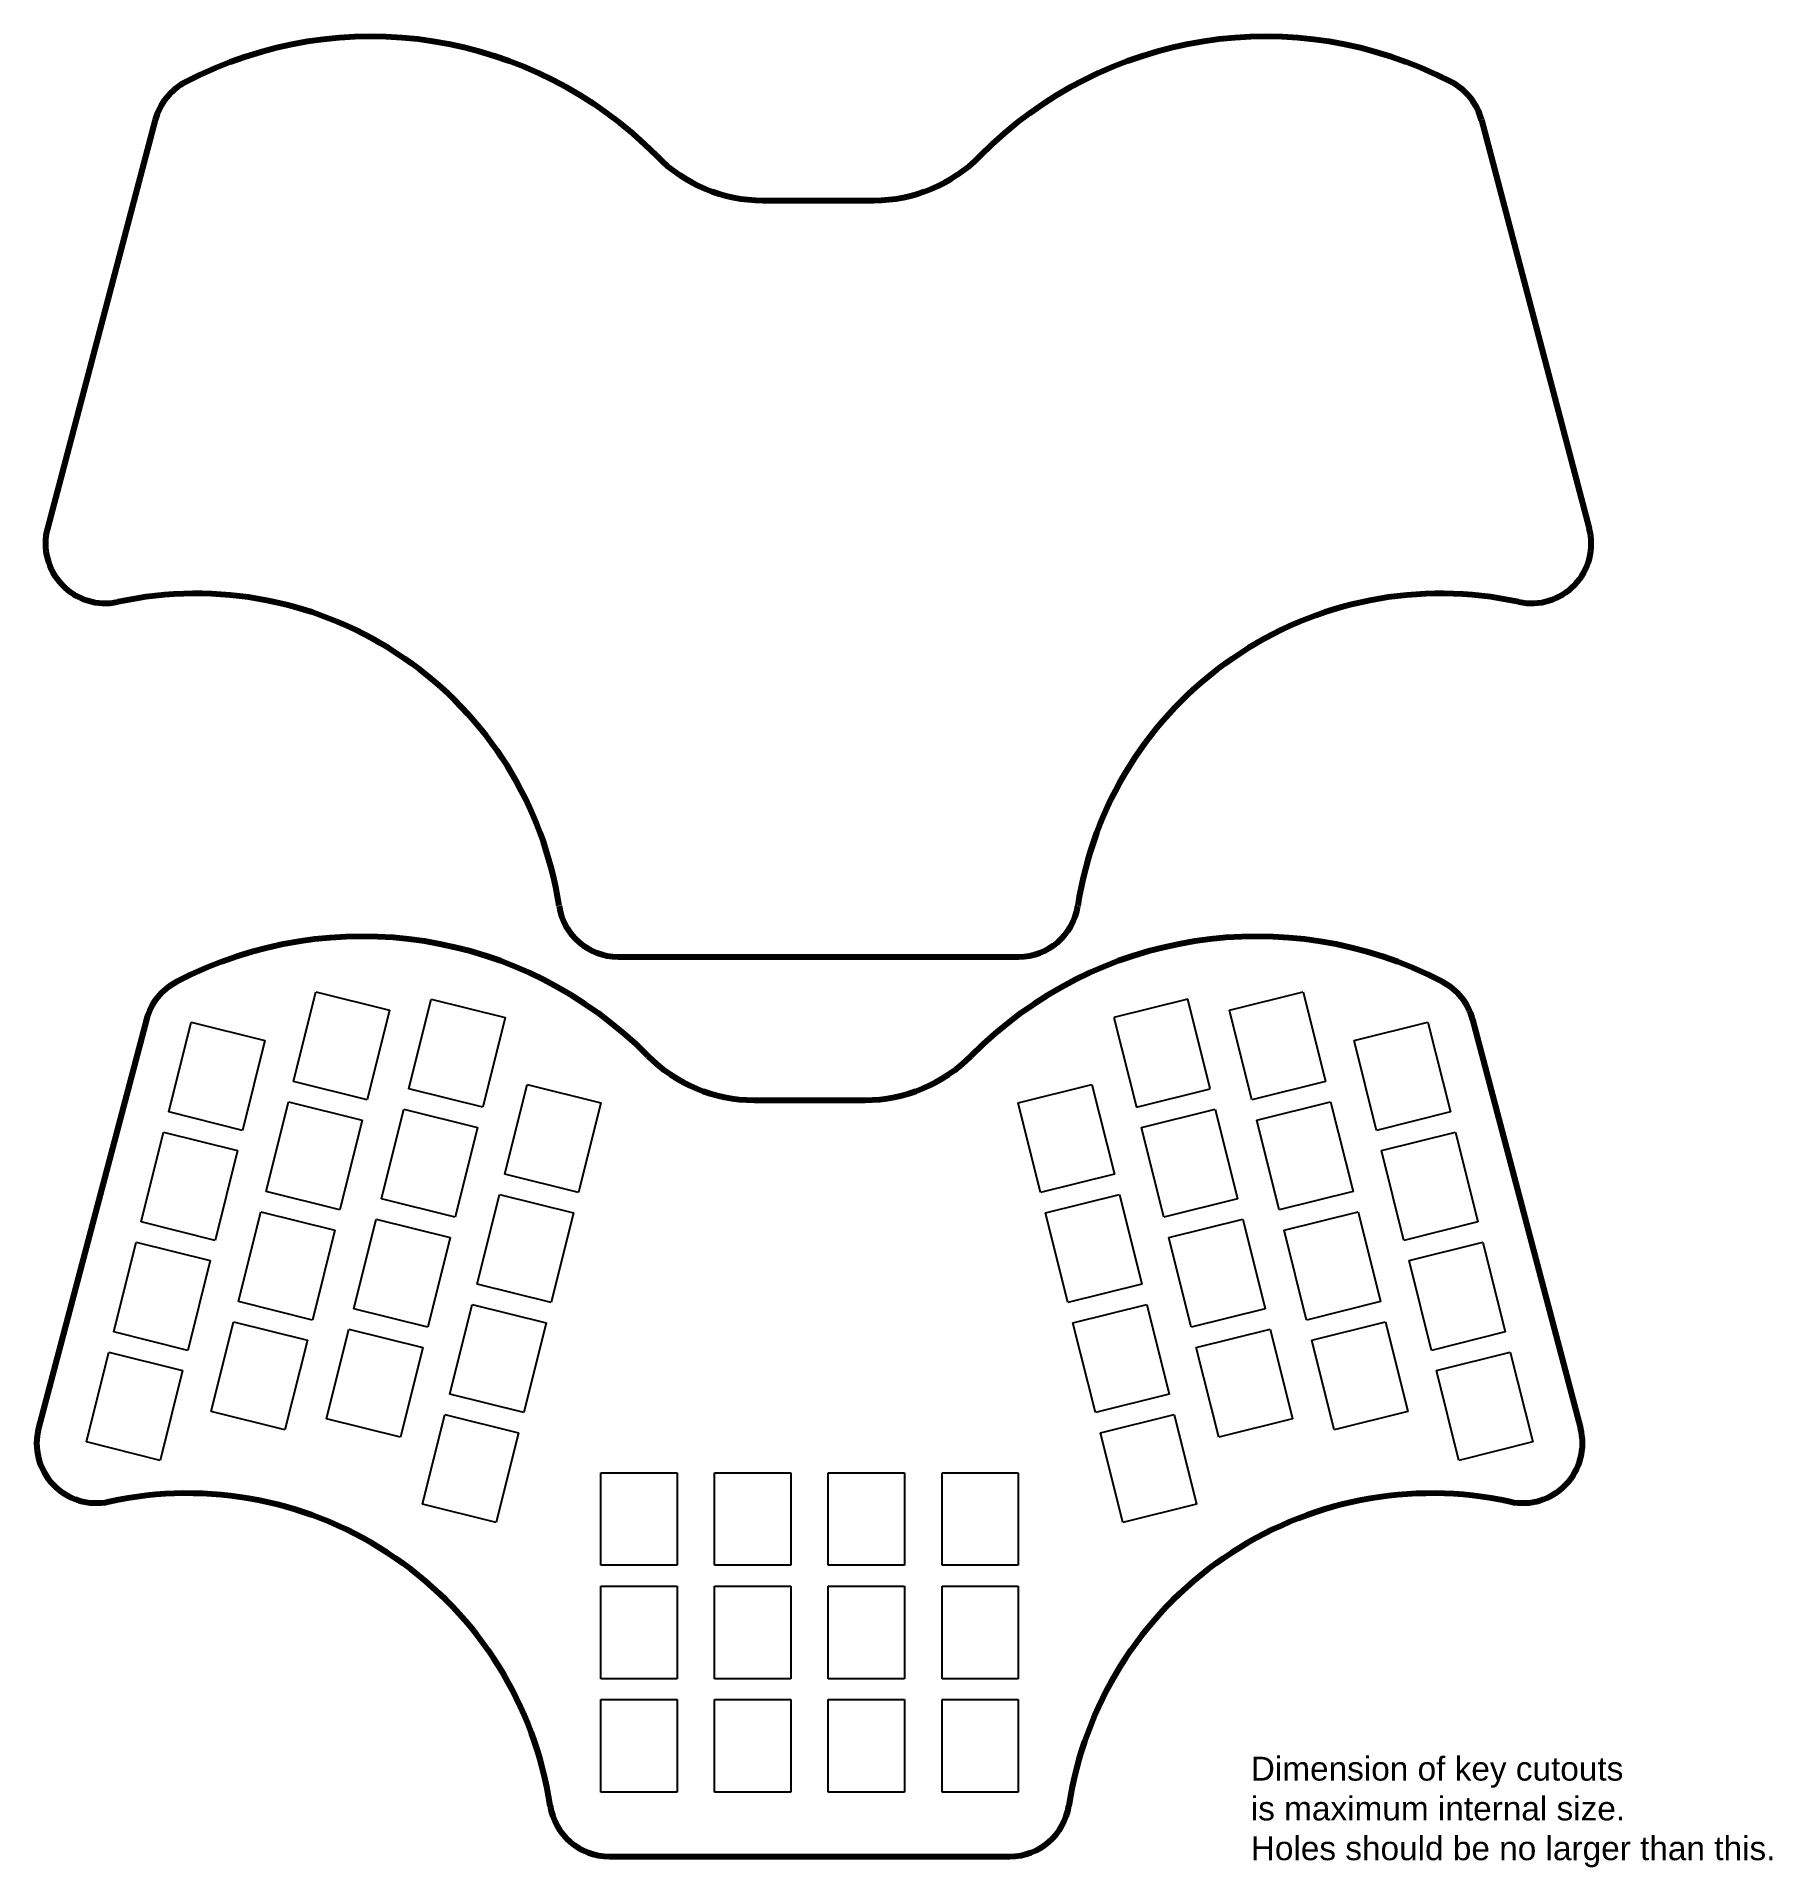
# Model space of a CAD drawing. Header units: millimetres. Extents: x -95 to 196, y -13 to 294.
import ezdxf

# ---------------------------------------------------------------- set-up
doc = ezdxf.new("R2010")
doc.units = ezdxf.units.MM
doc.layers.get('0').update_dxf_attribs({"lineweight": 25, "true_color": 0x000000})
doc.layers.add('key cutouts', color=7, linetype='Continuous', lineweight=25, true_color=0x000000)
doc.layers.add('outer boundaries', color=6, linetype='Continuous', lineweight=80, true_color=0xff00ff)
doc.styles.add('textstyle0', font='')
doc.styles.get('textstyle0').set_extended_font_data('Arial')

msp = doc.modelspace()

# ---------------------------------------------------------------- linework, layer by layer
at = {"layer": 'key cutouts'}
for p, q in [((-51.52, 119.07), (-47.77, 134.11)), ((-47.77, 134.11), (-35.4, 131.02)), ((-32.19, 117.86), (-28.44, 132.9)), ((-28.44, 132.9), (-16.06, 129.81)), ((98.34, 132.9), (85.96, 129.81)), ((102.09, 117.86), (98.34, 132.9)), ((105.3, 131.02), (117.67, 134.11)), ((117.67, 134.11), (121.42, 119.07)), ((-72.42, 113.97), (-68.67, 129.01)), ((-68.67, 129.01), (-56.3, 125.93)), ((-68.67, 129.01), (-68.67, 129.01)), ((-35.4, 131.02), (-39.15, 115.98)), ((-16.06, 129.81), (-19.81, 114.77)), ((85.96, 129.81), (89.71, 114.77)), ((109.05, 115.98), (105.3, 131.02)), ((126.2, 125.93), (138.57, 129.01)), ((138.57, 129.01), (142.32, 113.97)), ((-56.3, 125.93), (-60.05, 110.89)), ((129.95, 110.89), (126.2, 125.93)), ((-39.15, 115.98), (-51.52, 119.07)), ((-19.81, 114.77), (-32.19, 117.86)), ((-16.12, 103.54), (-12.37, 118.58)), ((-12.37, 118.58), (0, 115.5)), ((69.9, 115.5), (82.27, 118.58)), ((82.27, 118.58), (86.02, 103.54)), ((89.71, 114.77), (102.09, 117.86)), ((121.42, 119.07), (109.05, 115.98)), ((-60.05, 110.89), (-72.42, 113.97)), ((-56.11, 100.63), (-52.36, 115.67)), ((-52.36, 115.67), (-39.99, 112.59)), ((-36.78, 99.42), (-33.03, 114.46)), ((-33.03, 114.46), (-20.66, 111.38)), ((0, 115.5), (-3.75, 100.46)), ((73.65, 100.46), (69.9, 115.5)), ((90.56, 111.38), (102.93, 114.46)), ((102.93, 114.46), (106.68, 99.42)), ((109.89, 112.59), (122.26, 115.67)), ((122.26, 115.67), (126.01, 100.63)), ((142.32, 113.97), (129.95, 110.89)), ((-77.02, 95.54), (-73.27, 110.58)), ((-73.27, 110.58), (-60.9, 107.49)), ((-39.99, 112.59), (-43.74, 97.55)), ((-20.66, 111.38), (-24.41, 96.34)), ((94.31, 96.34), (90.56, 111.38)), ((113.64, 97.55), (109.89, 112.59)), ((130.8, 107.49), (143.17, 110.58)), ((143.17, 110.58), (146.92, 95.54)), ((-60.9, 107.49), (-64.65, 92.45)), ((134.55, 92.45), (130.8, 107.49)), ((-3.75, 100.46), (-16.12, 103.54)), ((86.02, 103.54), (73.65, 100.46)), ((-43.74, 97.55), (-56.11, 100.63)), ((-24.41, 96.34), (-36.78, 99.42)), ((-20.72, 85.11), (-16.97, 100.15)), ((-16.97, 100.15), (-4.6, 97.06)), ((74.5, 97.06), (86.87, 100.15)), ((86.87, 100.15), (90.62, 85.11)), ((106.68, 99.42), (94.31, 96.34)), ((126.01, 100.63), (113.64, 97.55)), ((-64.65, 92.45), (-77.02, 95.54)), ((-60.71, 82.2), (-56.96, 97.24)), ((-56.96, 97.24), (-44.59, 94.15)), ((-41.38, 80.99), (-37.63, 96.02)), ((-37.63, 96.02), (-25.26, 92.94)), ((-4.6, 97.06), (-8.35, 82.02)), ((78.25, 82.02), (74.5, 97.06)), ((95.16, 92.94), (107.53, 96.02)), ((107.53, 96.02), (111.28, 80.99)), ((114.49, 94.15), (126.86, 97.24)), ((126.86, 97.24), (130.61, 82.2)), ((146.92, 95.54), (134.55, 92.45)), ((-81.61, 77.1), (-77.86, 92.14)), ((-77.86, 92.14), (-65.49, 89.06)), ((-44.59, 94.15), (-48.34, 79.11)), ((-25.26, 92.94), (-29.01, 77.9)), ((98.91, 77.9), (95.16, 92.94)), ((118.24, 79.11), (114.49, 94.15)), ((135.39, 89.06), (147.76, 92.14)), ((147.76, 92.14), (151.51, 77.1)), ((-65.49, 89.06), (-69.24, 74.02)), ((139.14, 74.02), (135.39, 89.06)), ((-8.35, 82.02), (-20.72, 85.11)), ((90.62, 85.11), (78.25, 82.02)), ((-48.34, 79.11), (-60.71, 82.2)), ((-29.01, 77.9), (-41.38, 80.99)), ((-25.31, 66.67), (-21.56, 81.71)), ((-21.56, 81.71), (-9.19, 78.63)), ((79.09, 78.63), (91.46, 81.71)), ((91.46, 81.71), (95.21, 66.67)), ((111.28, 80.99), (98.91, 77.9)), ((130.61, 82.2), (118.24, 79.11)), ((-69.24, 74.02), (-81.61, 77.1)), ((-65.31, 63.76), (-61.56, 78.8)), ((-61.56, 78.8), (-49.19, 75.72)), ((-45.98, 62.55), (-42.23, 77.59)), ((-42.23, 77.59), (-29.85, 74.5)), ((-9.19, 78.63), (-12.94, 63.59)), ((82.84, 63.59), (79.09, 78.63)), ((99.75, 74.5), (112.13, 77.59)), ((112.13, 77.59), (115.88, 62.55)), ((119.09, 75.72), (131.46, 78.8)), ((131.46, 78.8), (135.21, 63.76)), ((151.51, 77.1), (139.14, 74.02)), ((-86.21, 58.67), (-82.46, 73.71)), ((-82.46, 73.71), (-70.09, 70.62)), ((-49.19, 75.72), (-52.94, 60.68)), ((-29.85, 74.5), (-33.6, 59.47)), ((103.5, 59.47), (99.75, 74.5)), ((122.84, 60.68), (119.09, 75.72)), ((139.99, 70.62), (152.36, 73.71)), ((152.36, 73.71), (156.11, 58.67)), ((-70.09, 70.62), (-73.84, 55.58)), ((143.74, 55.58), (139.99, 70.62)), ((-12.94, 63.59), (-25.31, 66.67)), ((95.21, 66.67), (82.84, 63.59)), ((-52.94, 60.68), (-65.31, 63.76)), ((-33.6, 59.47), (-45.98, 62.55)), ((-29.91, 48.24), (-26.16, 63.28)), ((-26.16, 63.28), (-13.79, 60.19)), ((83.69, 60.19), (96.06, 63.28)), ((96.06, 63.28), (99.81, 48.24)), ((115.88, 62.55), (103.5, 59.47)), ((135.21, 63.76), (122.84, 60.68)), ((-73.84, 55.58), (-86.21, 58.67)), ((-13.79, 60.19), (-17.54, 45.15)), ((87.44, 45.15), (83.69, 60.19)), ((156.11, 58.67), (143.74, 55.58)), ((0, 53.5), (12.75, 53.5)), ((0, 38), (0, 53.5)), ((12.75, 53.5), (12.75, 38)), ((19.05, 53.5), (31.8, 53.5)), ((19.05, 38), (19.05, 53.5)), ((31.8, 53.5), (31.8, 38)), ((38.1, 53.5), (50.85, 53.5)), ((38.1, 38), (38.1, 53.5)), ((50.85, 53.5), (50.85, 38)), ((57.15, 53.5), (69.9, 53.5)), ((57.15, 38), (57.15, 53.5)), ((69.9, 53.5), (69.9, 38)), ((-17.54, 45.15), (-29.91, 48.24)), ((99.81, 48.24), (87.44, 45.15)), ((12.75, 38), (0, 38)), ((31.8, 38), (19.05, 38)), ((50.85, 38), (38.1, 38)), ((69.9, 38), (57.15, 38)), ((0, 34.5), (12.75, 34.5)), ((0, 19), (0, 34.5)), ((12.75, 34.5), (12.75, 19)), ((19.05, 34.5), (31.8, 34.5)), ((19.05, 19), (19.05, 34.5)), ((31.8, 34.5), (31.8, 19)), ((38.1, 34.5), (50.85, 34.5)), ((38.1, 19), (38.1, 34.5)), ((50.85, 34.5), (50.85, 19)), ((57.15, 34.5), (69.9, 34.5)), ((57.15, 19), (57.15, 34.5)), ((69.9, 34.5), (69.9, 19)), ((12.75, 19), (0, 19)), ((31.8, 19), (19.05, 19)), ((50.85, 19), (38.1, 19)), ((69.9, 19), (57.15, 19)), ((0, 15.5), (12.75, 15.5)), ((0, 0), (0, 15.5)), ((12.75, 15.5), (12.75, 0)), ((19.05, 15.5), (31.8, 15.5)), ((19.05, 0), (19.05, 15.5)), ((31.8, 15.5), (31.8, 0)), ((38.1, 15.5), (50.85, 15.5)), ((38.1, 0), (38.1, 15.5)), ((50.85, 15.5), (50.85, 0)), ((57.15, 15.5), (69.9, 15.5)), ((57.15, 0), (57.15, 15.5)), ((69.9, 15.5), (69.9, 0)), ((12.75, 0), (0, 0)), ((31.8, 0), (19.05, 0)), ((50.85, 0), (38.1, 0)), ((69.9, 0), (57.15, 0))]:
    msp.add_line(p, q, dxfattribs=at)
at = {"layer": 'outer boundaries'}
for p, q in [((-74.66, 280.25), (-92.73, 211.78)), ((147.53, 280.25), (165.6, 211.78)), ((27.13, 266.75), (45.74, 266.75)), ((2.87, 140), (70, 140)), ((-76.14, 129.46), (-94.22, 60.99)), ((146.04, 129.46), (164.12, 60.99)), ((25.65, 115.96), (44.25, 115.96)), ((1.39, -10.79), (68.51, -10.79))]:
    msp.add_line(p, q, dxfattribs=at)
for centre, radius, start, end in [((-38.51, 226.94), 67.25, 44.6353, 117.5445), ((111.39, 226.94), 67.25, 62.4555, 135.3647), ((-64.99, 277.7), 10, 117.5445, 165.2154), ((137.86, 277.7), 10, 14.7846, 62.4555), ((27.13, 291.75), 25, 224.6353, 270), ((45.74, 291.75), 25, 270, 315.3647), ((-83.06, 209.23), 10, 165.2154, 282.2921), ((155.93, 209.23), 10, 257.7079, 14.7846), ((-67.84, 139.36), 61.5, 8.5543, 102.2921), ((140.71, 139.36), 61.5, 77.7079, 171.4457), ((2.87, 150), 10, 188.5543, 270), ((70, 150), 10, 270, 351.4457), ((-40, 76.14), 67.25, 44.6353, 117.5445), ((109.9, 76.14), 67.25, 62.4555, 135.3647), ((-66.48, 126.91), 10, 117.5445, 165.2154), ((136.38, 126.91), 10, 14.7846, 62.4555), ((25.65, 140.96), 25, 224.6353, 270), ((44.25, 140.96), 25, 270, 315.3647), ((-84.55, 58.44), 10, 165.2154, 282.2921), ((154.45, 58.44), 10, 257.7079, 14.7846), ((-69.32, -11.43), 61.5, 8.5543, 102.2921), ((139.22, -11.43), 61.5, 77.7079, 171.4457), ((1.39, -0.79), 10, 188.5543, 270), ((68.51, -0.79), 10, 270, 351.4457)]:
    msp.add_arc(centre, radius, start, end, dxfattribs=at)

# ---------------------------------------------------------------- texts
at = {"insert": (108.88, 5.92), "char_height": 4, "attachment_point": 1, "style": 'textstyle0'}
msp.add_mtext('Dimension of key cutouts\\Pis maximum internal size.\\PHoles should be no larger than this.', dxfattribs=at)

doc.saveas('drawing.dxf')
